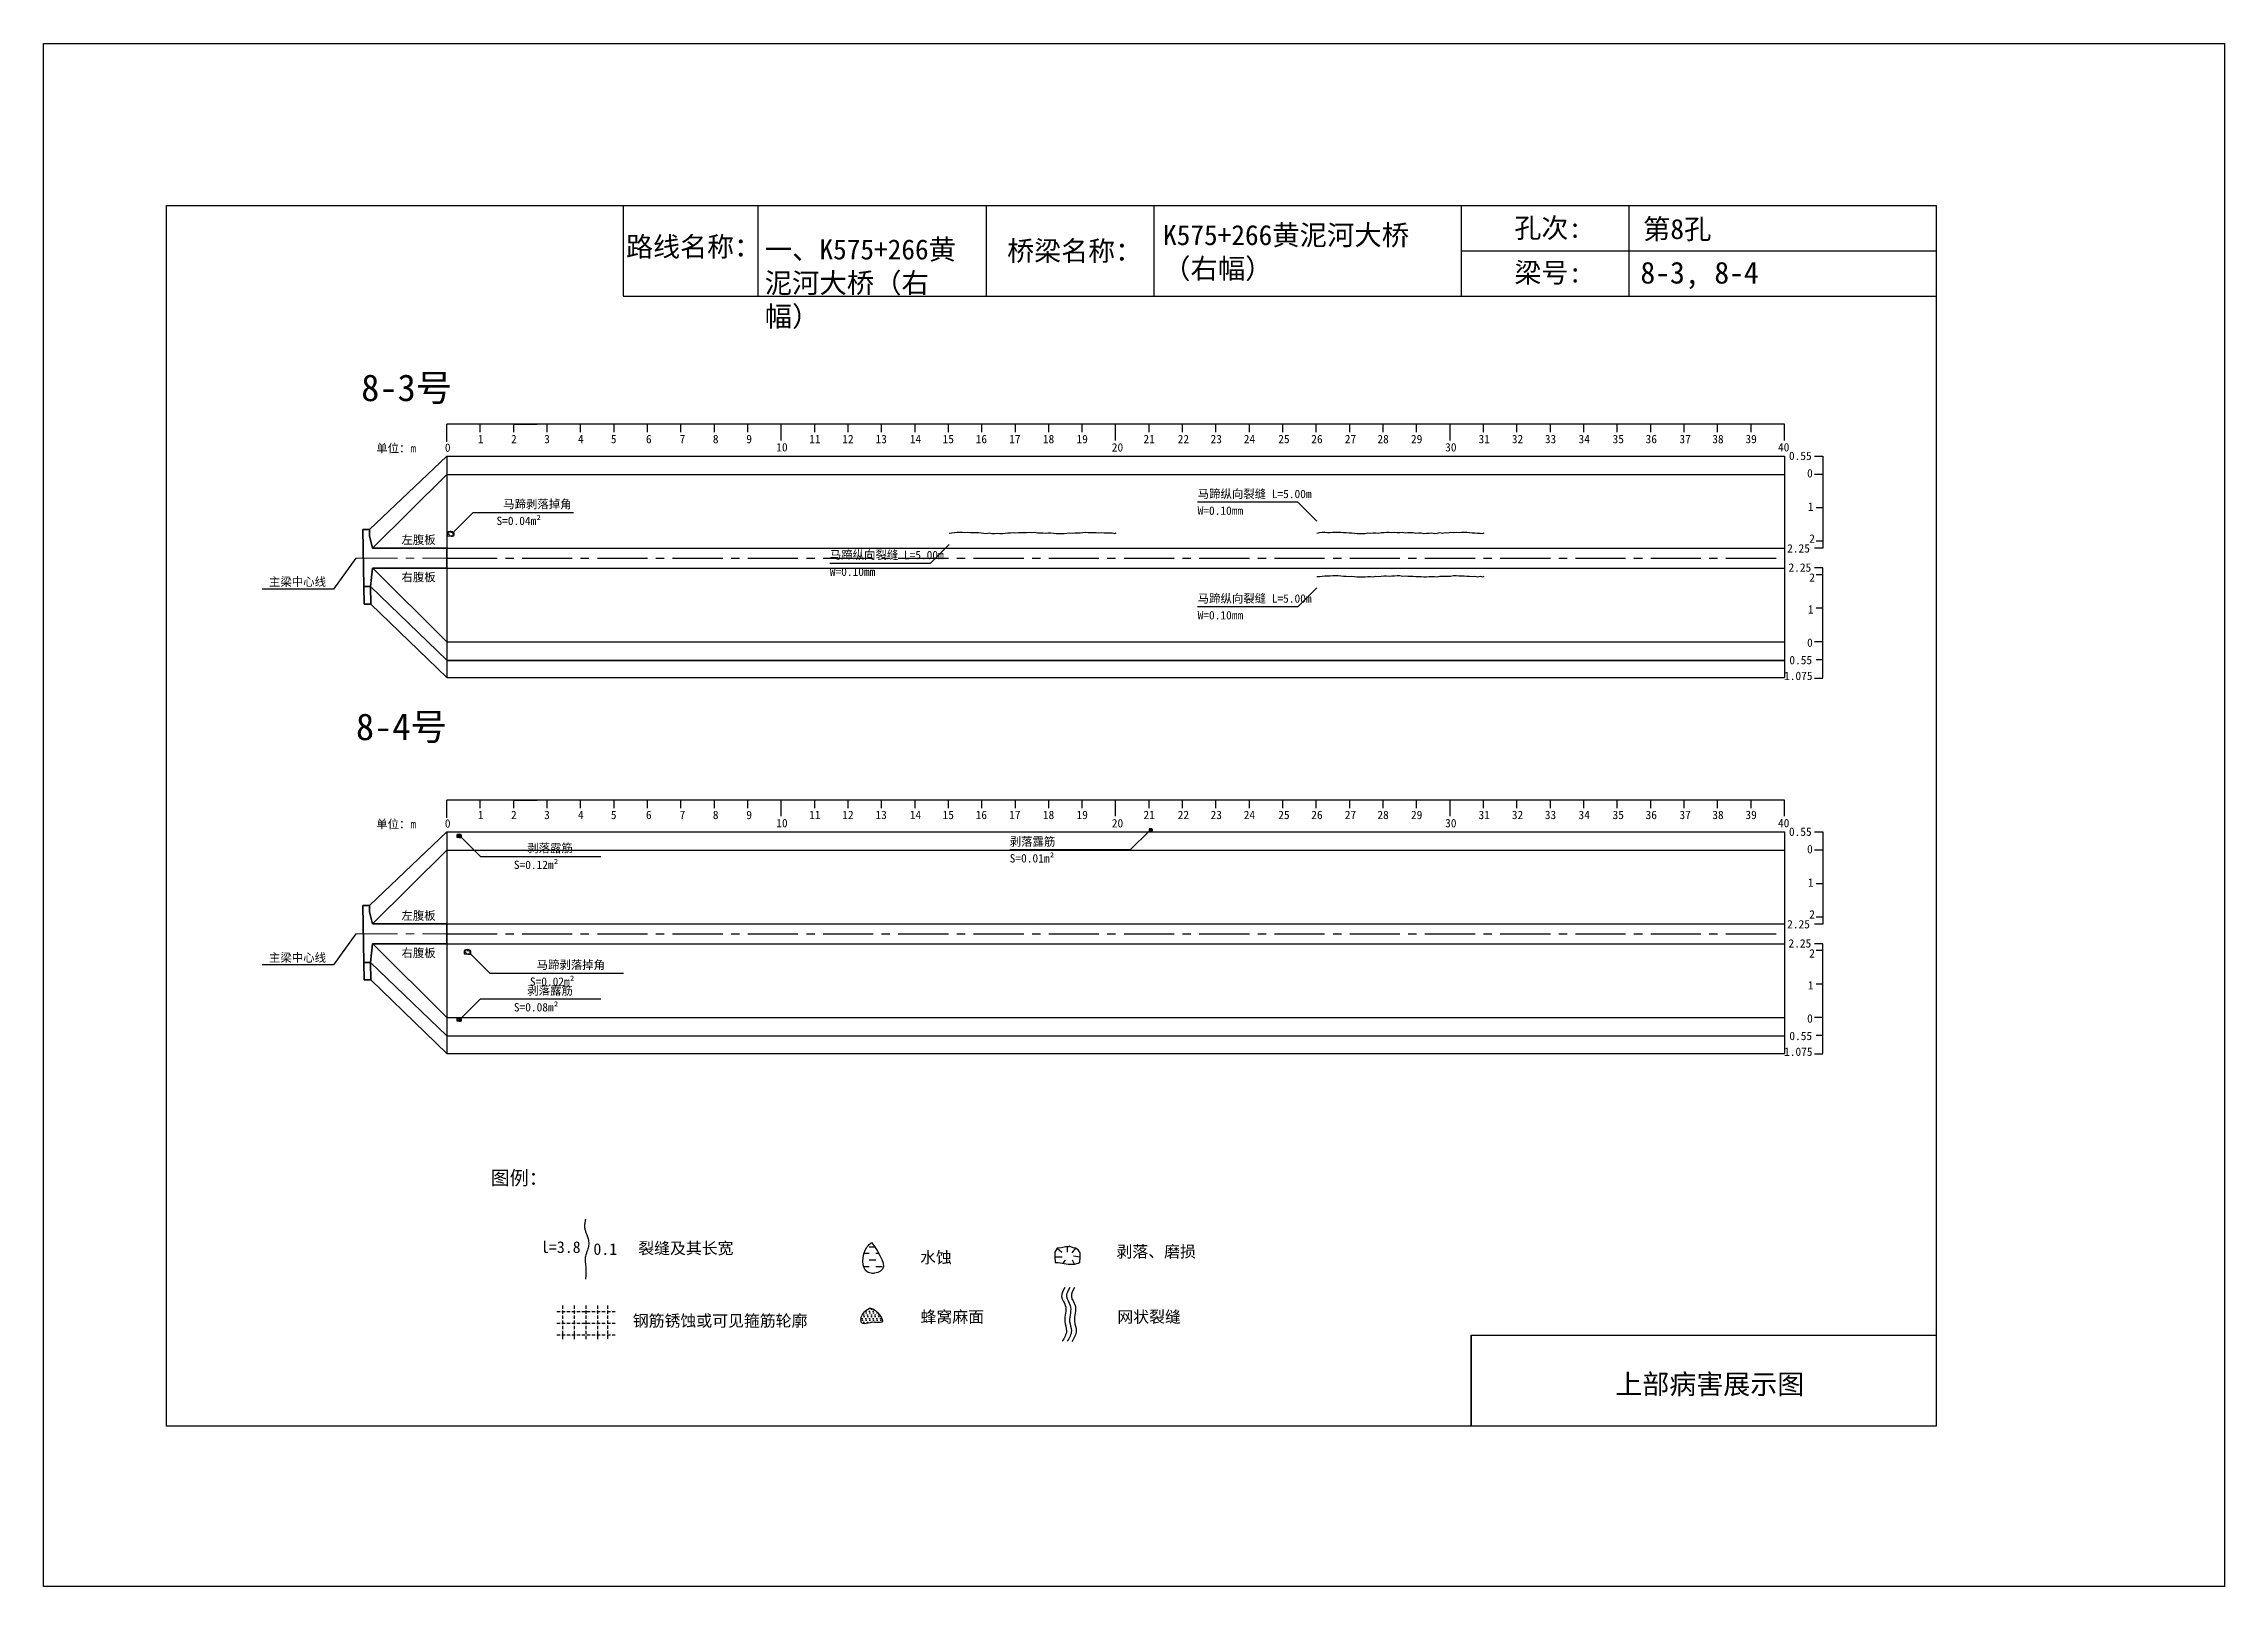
# Model space of a CAD drawing. Header units: millimetres. Extents: x -37 to 615, y -48 to 413.
import ezdxf

# ---------------------------------------------------------------- set-up
doc = ezdxf.new("R2010")
doc.units = ezdxf.units.MM
for name, pattern in [('CENTER', [2, 1.25, -0.25, 0.25, -0.25]), ('CENTER2', [1.125, 0.75, -0.125, 0.125, -0.125]), ('DASHED', [0.75, 0.5, -0.25])]:
    doc.linetypes.add(name, pattern=pattern)
for name, color, linetype in [('加固措施', 7, 'Continuous'), ('图层1', 7, 'Continuous'), ('病害', 5, 'Continuous'), ('轮廓', 3, 'Continuous')]:
    doc.layers.add(name, color=color, linetype=linetype)
doc.layers.add('虚线', color=7, linetype='Continuous', lineweight=30)
doc.styles.get("Standard").update_dxf_attribs({"font": ''})
doc.styles.add('汉字', font='')
doc.styles.get('Standard').set_extended_font_data('SimSun')
doc.styles.get('汉字').set_extended_font_data('SimSun')
pattern_1 = [(0, (-3997.7199, -288.9294), (0.55266586, 1.10533173), [0, -1.10533173])]
pattern_2 = [(0, (-6886.571, -700.7115), (0.55266586, 1.10533173), [0, -1.10533173])]
pattern_3 = [(0, (-3576.1421, -199.0757), (1.9895971, 1.9895971), [1.9895971, -1.9895971])]

# ---------------------------------------------------------------- blocks, each defined once
blk = doc.blocks.new('adfsd')
at = {"lineweight": -2, "ltscale": 0.5}
for p, q in [((1140.897, -3083.694), (1140.936, -3083.729)), ((1140.983, -3083.682), (1140.981, -3083.729)), ((1141.053, -3083.694), (1141.022, -3083.735)), ((1140.876, -3083.768), (1140.94, -3083.769)), ((1140.948, -3083.824), (1140.969, -3083.796)), ((1141.045, -3083.83), (1141.028, -3083.796)), ((1141.094, -3083.772), (1141.036, -3083.763))]:
    blk.add_line(p, q, dxfattribs=at)
blk.add_lwpolyline([(1141, -3083.682), (1140.967, -3083.682), (1140.934, -3083.69), (1140.897, -3083.694), (1140.876, -3083.727), (1140.876, -3083.768), (1140.88, -3083.818), (1140.905, -3083.818), (1140.991, -3083.83), (1141.045, -3083.83), (1141.078, -3083.822), (1141.09, -3083.814), (1141.094, -3083.772), (1141.094, -3083.735), (1141.078, -3083.707), (1141.053, -3083.694), (1141.033, -3083.69), (1141, -3083.678)], dxfattribs=at)
blk = doc.blocks.new('chi')
at = {"color": 0}
for p, q in [((1147.409, -3079.329), (1147.409, -3078.8)), ((1187.409, -3078.8), (1147.409, -3078.8)), ((1148.409, -3079.041), (1148.409, -3078.8)), ((1149.409, -3079.041), (1149.409, -3078.8)), ((1149.409, -3078.8), (1150.109, -3078.8)), ((1150.409, -3079.041), (1150.409, -3078.8)), ((1151.409, -3079.041), (1151.409, -3078.8)), ((1152.409, -3079.041), (1152.409, -3078.8)), ((1153.409, -3079.041), (1153.409, -3078.8)), ((1154.409, -3079.041), (1154.409, -3078.8)), ((1155.409, -3079.041), (1155.409, -3078.8)), ((1156.409, -3079.041), (1156.409, -3078.8)), ((1157.409, -3079.283), (1157.409, -3078.8)), ((1158.409, -3079.041), (1158.409, -3078.8)), ((1159.409, -3079.041), (1159.409, -3078.8)), ((1160.409, -3079.041), (1160.409, -3078.8)), ((1161.409, -3079.041), (1161.409, -3078.8)), ((1162.409, -3079.041), (1162.409, -3078.8)), ((1163.409, -3079.041), (1163.409, -3078.8)), ((1164.409, -3079.041), (1164.409, -3078.8)), ((1165.409, -3079.041), (1165.409, -3078.8)), ((1166.409, -3079.041), (1166.409, -3078.8)), ((1167.409, -3079.283), (1167.409, -3078.8)), ((1168.409, -3079.041), (1168.409, -3078.8)), ((1169.409, -3079.041), (1169.409, -3078.8)), ((1170.409, -3079.041), (1170.409, -3078.8)), ((1171.409, -3079.041), (1171.409, -3078.8)), ((1172.409, -3079.041), (1172.409, -3078.8)), ((1173.409, -3079.041), (1173.409, -3078.8)), ((1174.409, -3079.041), (1174.409, -3078.8)), ((1175.409, -3079.041), (1175.409, -3078.8)), ((1176.409, -3079.041), (1176.409, -3078.8)), ((1177.409, -3079.283), (1177.409, -3078.8)), ((1178.409, -3079.041), (1178.409, -3078.8)), ((1179.409, -3079.041), (1179.409, -3078.8)), ((1180.409, -3079.041), (1180.409, -3078.8)), ((1181.409, -3079.041), (1181.409, -3078.8)), ((1182.409, -3079.041), (1182.409, -3078.8)), ((1183.409, -3079.041), (1183.409, -3078.8)), ((1184.409, -3079.041), (1184.409, -3078.8)), ((1185.409, -3079.041), (1185.409, -3078.8)), ((1186.409, -3079.041), (1186.409, -3078.8)), ((1187.409, -3079.283), (1187.409, -3078.8))]:
    blk.add_line(p, q, dxfattribs=at)
for s, p in [('0', (1147.349, -3079.623)), ('1', (1148.339, -3079.368)), ('2', (1149.328, -3079.368)), ('3', (1150.319, -3079.368)), ('4', (1151.329, -3079.368)), ('5', (1152.313, -3079.368)), ('6', (1153.363, -3079.368)), ('7', (1154.37, -3079.368)), ('8', (1155.363, -3079.368)), ('9', (1156.363, -3079.368)), ('10', (1157.259, -3079.613)), ('11', (1158.242, -3079.368)), ('12', (1159.233, -3079.368)), ('13', (1160.227, -3079.368)), ('14', (1161.252, -3079.368)), ('15', (1162.233, -3079.368)), ('16', (1163.223, -3079.368)), ('17', (1164.224, -3079.368)), ('18', (1165.232, -3079.368)), ('19', (1166.238, -3079.368)), ('20', (1167.294, -3079.617)), ('21', (1168.24, -3079.368)), ('22', (1169.264, -3079.368)), ('23', (1170.247, -3079.368)), ('24', (1171.24, -3079.368)), ('25', (1172.271, -3079.368)), ('26', (1173.258, -3079.368)), ('27', (1174.261, -3079.368)), ('28', (1175.236, -3079.368)), ('29', (1176.24, -3079.368)), ('30', (1177.262, -3079.613)), ('31', (1178.261, -3079.368)), ('32', (1179.256, -3079.368)), ('33', (1180.243, -3079.368)), ('34', (1181.251, -3079.368)), ('35', (1182.269, -3079.368)), ('36', (1183.256, -3079.368)), ('37', (1184.269, -3079.368)), ('38', (1185.251, -3079.368)), ('39', (1186.242, -3079.368)), ('40', (1187.216, -3079.613))]:
    blk.add_text(s, height=0.25).set_placement(p)
blk = doc.blocks.new('kopp')
at = {"color": 0}
for p, q in [((1188.308, -3078.25), (1188.558, -3078.25)), ((1188.558, -3078.25), (1188.558, -3078.8)), ((1188.558, -3078.8), (1188.308, -3078.8)), ((1188.558, -3078.8), (1188.558, -3079.8)), ((1188.558, -3079.8), (1188.358, -3079.8)), ((1188.558, -3079.8), (1188.558, -3079.8)), ((1188.558, -3079.8), (1188.558, -3080.8)), ((1188.558, -3081.009), (1188.308, -3081.009)), ((1188.558, -3080.8), (1188.358, -3080.8)), ((1188.558, -3080.8), (1188.558, -3081.009)), ((1188.558, -3081.592), (1188.308, -3081.592)), ((1188.558, -3081.8), (1188.358, -3081.8)), ((1188.558, -3081.8), (1188.558, -3081.592)), ((1188.558, -3082.8), (1188.558, -3081.8)), ((1188.558, -3082.8), (1188.358, -3082.8)), ((1188.558, -3083.8), (1188.558, -3082.8)), ((1188.558, -3082.8), (1188.558, -3082.8)), ((1188.558, -3083.8), (1188.308, -3083.8)), ((1188.558, -3084.875), (1188.558, -3083.8)), ((1188.558, -3084.338), (1188.358, -3084.338)), ((1188.308, -3084.888), (1188.558, -3084.888))]:
    blk.add_line(p, q, dxfattribs=at)
for s, p in [('0.55', (1187.543, -3078.37)), ('0', (1188.086, -3078.891)), ('1', (1188.109, -3079.89)), ('2', (1188.15, -3080.842)), ('2.25', (1187.49, -3081.135)), ('2.25', (1187.53, -3081.708)), ('2', (1188.15, -3082.006)), ('1', (1188.109, -3082.959)), ('0', (1188.086, -3083.954)), ('0.55', (1187.556, -3084.474)), ('1.075', (1187.398, -3084.946))]:
    blk.add_text(s, height=0.25).set_placement(p)

msp = doc.modelspace()

# ---------------------------------------------------------------- hatches: boundary and pattern name
at = {"layer": '加固措施', "lineweight": -2}
h = msp.add_hatch(dxfattribs=at)
h.set_pattern_fill('DASH', color=256, scale=0.626645)
h.set_pattern_definition(pattern_3)
edge = h.paths.add_edge_path()
edge.add_spline(control_points=[(210.85, 54.88), (210.36, 54.45), (208.03, 52.39), (207.41, 44.9), (216.74, 46.23), (213.29, 51.3), (210.85, 54.88)], knot_values=[0, 0, 0, 0, 3.237042, 15.187225, 21.182779, 35.601669, 35.601669, 35.601669, 35.601669], degree=3, periodic=0)
h = msp.add_hatch(dxfattribs=at)
h.set_pattern_fill('DASH', color=256, scale=0.626645)
h.set_pattern_definition(pattern_3)
edge = h.paths.add_edge_path()
edge.add_spline(control_points=[(210.85, 54.88), (210.36, 54.45), (208.03, 52.39), (207.41, 44.9), (216.74, 46.23), (213.29, 51.3), (210.85, 54.88)], knot_values=[0, 0, 0, 0, 3.237042, 15.187225, 21.182779, 35.601669, 35.601669, 35.601669, 35.601669], degree=3, periodic=0)
h = msp.add_hatch(dxfattribs=at)
h.set_pattern_fill('DOTS', scale=0.696272)
h.set_pattern_definition(pattern_1)
edge = h.paths.add_edge_path()
edge.add_spline(control_points=[(210.19, 35.22), (209.15, 34.51), (207.68, 33.49), (207.52, 29.75), (211, 31.47), (215.72, 30.12), (212.21, 35.3), (210.31, 35.22), (210.19, 35.22)], knot_values=[0, 0, 0, 0, 5.205471, 7.397577, 12.944796, 16.169923, 23.88441, 24.400432, 24.400432, 24.400432, 24.400432], degree=3, periodic=0)
h = msp.add_hatch(dxfattribs=at)
h.set_pattern_fill('DOTS', scale=0.696272)
h.set_pattern_definition(pattern_1)
edge = h.paths.add_edge_path()
edge.add_spline(control_points=[(210.19, 35.22), (209.15, 34.51), (207.68, 33.49), (207.52, 29.75), (211, 31.47), (215.72, 30.12), (212.21, 35.3), (210.31, 35.22), (210.19, 35.22)], knot_values=[0, 0, 0, 0, 5.205471, 7.397577, 12.944796, 16.169923, 23.88441, 24.400432, 24.400432, 24.400432, 24.400432], degree=3, periodic=0)
at = {"layer": '病害', "lineweight": -2}
h = msp.add_hatch(dxfattribs=at)
h.set_pattern_fill('DOTS', color=4, scale=0.696272, style=0)
h.set_pattern_definition(pattern_2)
edge = h.paths.add_edge_path()
edge.add_spline(control_points=[(210.19, 35.22), (209.15, 34.51), (207.68, 33.49), (207.52, 29.75), (211, 31.47), (215.72, 30.12), (212.21, 35.3), (210.31, 35.22), (210.19, 35.22)], knot_values=[0, 0, 0, 0, 1.041094, 1.479515, 2.588959, 3.233985, 4.776882, 4.880086, 4.880086, 4.880086, 4.880086], degree=3, periodic=0)
h = msp.add_hatch(dxfattribs=at)
h.set_pattern_fill('DOTS', color=4, scale=0.696272, style=0)
h.set_pattern_definition(pattern_2)
edge = h.paths.add_edge_path()
edge.add_spline(control_points=[(210.19, 35.22), (209.15, 34.51), (207.68, 33.49), (207.52, 29.75), (211, 31.47), (215.72, 30.12), (212.21, 35.3), (210.31, 35.22), (210.19, 35.22)], knot_values=[0, 0, 0, 0, 1.041094, 1.479515, 2.588959, 3.233985, 4.776882, 4.880086, 4.880086, 4.880086, 4.880086], degree=3, periodic=0)

# ---------------------------------------------------------------- linework, layer by layer
at = {"color": 0, "linetype": 'ByBlock'}
for p, q in [((0, 364.85), (529.17, 364.85)), ((0, 0), (0, 364.85)), ((136.5, 364.85), (136.5, 337.72)), ((245.1, 364.85), (245.1, 337.72)), ((387.13, 364.85), (387.13, 337.72)), ((437.29, 364.79), (437.29, 337.66)), ((529.17, 364.85), (529.17, 0)), ((136.5, 337.72), (529.17, 337.72)), ((390.12, 0), (390.12, 27.12)), ((390.12, 27.12), (529.17, 27.12)), ((529.17, 0), (0, 0))]:
    msp.add_line(p, q, dxfattribs=at)
at = {"color": 0}
for p, q in [((60.65, 267.93), (83.82, 289.93)), ((83.82, 289.93), (83.82, 223.68)), ((83.82, 289.93), (483.82, 289.93)), ((483.82, 289.93), (483.82, 223.68)), ((61.57, 262.43), (83.82, 284.43)), ((83.82, 262.43), (483.82, 262.43)), ((483.82, 262.43), (483.82, 259.43)), ((56.57, 259.43), (49.96, 250.17)), ((61.64, 256.43), (83.82, 234.43)), ((83.82, 256.43), (483.82, 256.43)), ((49.96, 250.17), (28.63, 250.17)), ((60.99, 250.93), (83.82, 228.93)), ((61.09, 245.68), (83.82, 223.68)), ((83.82, 234.43), (483.82, 234.43)), ((83.82, 228.93), (483.82, 228.93)), ((83.82, 228.81), (483.82, 228.81)), ((83.82, 223.68), (483.82, 223.68)), ((60.65, 155.59), (83.82, 177.59)), ((83.82, 177.59), (83.82, 111.34)), ((83.82, 177.59), (483.82, 177.59)), ((483.82, 177.59), (483.82, 111.34)), ((61.57, 150.08), (83.82, 172.09)), ((83.82, 172.09), (483.82, 172.09)), ((83.82, 150.09), (483.82, 150.09)), ((483.82, 150.09), (483.82, 147.09)), ((56.57, 147.09), (49.96, 137.83)), ((61.64, 144.09), (83.82, 122.09)), ((83.82, 144.09), (483.82, 144.09)), ((49.96, 137.83), (28.63, 137.83)), ((60.99, 138.59), (83.82, 116.59)), ((61.09, 133.34), (83.82, 111.34)), ((83.82, 122.09), (483.82, 122.09)), ((83.82, 116.59), (483.82, 116.59)), ((83.82, 111.34), (483.82, 111.34))]:
    msp.add_line(p, q, dxfattribs=at)
msp.add_line((83.82, 284.43), (483.82, 284.43))
at = {"color": 7}
for p, q in [((84, 266.57), (84.59, 266.56)), ((84.19, 267.24), (84.55, 266.93)), ((84.66, 266.06), (84.85, 266.31)), ((84.98, 267.36), (84.96, 266.93)), ((85.62, 267.24), (85.34, 266.87)), ((85.55, 266), (85.39, 266.31)), ((86, 266.53), (85.47, 266.61)), ((86.8, 176.29), (87.21, 176.28)), ((86.93, 176.76), (87.18, 176.54)), ((87.26, 175.93), (87.39, 176.11)), ((87.48, 176.84), (87.47, 176.54)), ((87.93, 176.76), (87.73, 176.5)), ((87.88, 175.89), (87.77, 176.11)), ((88.19, 176.26), (87.82, 176.32)), ((293.8, 178.12), (294.09, 178.12)), ((293.89, 178.46), (294.08, 178.3)), ((294.13, 177.87), (294.23, 177.99)), ((294.29, 178.52), (294.28, 178.3)), ((294.61, 178.46), (294.47, 178.27)), ((294.57, 177.84), (294.5, 177.99)), ((294.8, 178.1), (294.53, 178.14)), ((89, 141.57), (89.59, 141.56)), ((89.19, 142.24), (89.55, 141.93)), ((89.66, 141.06), (89.85, 141.31)), ((89.98, 142.36), (89.96, 141.93)), ((90.62, 142.24), (90.34, 141.87)), ((90.55, 141), (90.39, 141.31)), ((91, 141.53), (90.47, 141.61)), ((86.8, 121.42), (87.21, 121.41)), ((86.93, 121.89), (87.18, 121.67)), ((87.26, 121.07), (87.39, 121.25)), ((87.48, 121.97), (87.47, 121.67)), ((87.93, 121.89), (87.73, 121.64)), ((87.88, 121.03), (87.77, 121.25)), ((88.19, 121.4), (87.82, 121.45))]:
    msp.add_line(p, q, dxfattribs=at)
at = {"color": 1, "linetype": 'CENTER2', "ltscale": 20}
for p, q in [((83.82, 259.43), (483.82, 259.43)), ((83.82, 147.09), (483.82, 147.09))]:
    msp.add_line(p, q, dxfattribs=at)
at = {"color": 1, "linetype": 'DASHED'}
for p, q in [((86.8, 176.62), (88.19, 176.62)), ((86.8, 176.38), (88.19, 176.38)), ((86.8, 176.14), (88.19, 176.14)), ((87.15, 175.89), (87.15, 176.87)), ((87.5, 175.89), (87.5, 176.87)), ((87.85, 175.89), (87.85, 176.87)), ((293.8, 178.36), (294.8, 178.36)), ((293.8, 178.19), (294.8, 178.19)), ((293.8, 178.01), (294.8, 178.01)), ((294.05, 177.84), (294.05, 178.54)), ((294.3, 177.84), (294.3, 178.54)), ((294.55, 177.84), (294.55, 178.54)), ((86.8, 121.76), (88.19, 121.76)), ((86.8, 121.51), (88.19, 121.51)), ((86.8, 121.27), (88.19, 121.27)), ((87.15, 121.03), (87.15, 122)), ((87.5, 121.03), (87.5, 122)), ((87.85, 121.03), (87.85, 122))]:
    msp.add_line(p, q, dxfattribs=at)
at = {"color": 1, "linetype": 'DASHED', "ltscale": 2}
for p, q in [((116.71, 34.25), (134.11, 34.25)), ((116.71, 34.25), (134.11, 34.25)), ((118.45, 35.99), (118.45, 25.55)), ((118.45, 35.99), (118.45, 25.55)), ((121.93, 35.99), (121.93, 25.55)), ((121.93, 35.99), (121.93, 25.55)), ((125.41, 35.99), (125.41, 25.55)), ((125.41, 35.99), (125.41, 25.55)), ((128.89, 35.99), (128.89, 25.55)), ((128.89, 35.99), (128.89, 25.55)), ((131.87, 36.02), (131.87, 25.57)), ((131.87, 36.02), (131.87, 25.57)), ((116.71, 30.77), (134.11, 30.77)), ((116.71, 30.77), (134.11, 30.77)), ((116.71, 27.29), (134.11, 27.29)), ((116.71, 27.29), (134.11, 27.29))]:
    msp.add_line(p, q, dxfattribs=at)
at = {"color": 3, "linetype": 'ByBlock'}
msp.add_lwpolyline([(-36.77, 413.19), (615.38, 413.19), (615.38, -47.93), (-36.77, -47.93)], close=True, dxfattribs=at)
at = {"color": 7}
for points in [[(344, 270.45), (338.34, 276.1), (308.34, 276.1)], [(85.13, 267.36), (84.83, 267.36), (84.53, 267.28), (84.19, 267.24), (84, 266.94), (84, 266.57), (84.04, 266.11), (84.26, 266.11), (85.06, 266), (85.55, 266), (85.85, 266.08), (85.96, 266.15), (86, 266.53), (86, 266.87), (85.85, 267.13), (85.62, 267.24), (85.43, 267.28), (85.13, 267.4)], [(86, 267.4), (91.66, 273.05), (121.66, 273.05)], [(234, 263.5), (228.34, 257.84), (198.34, 257.84)], [(234, 266.87), (234.8, 266.99), (235.6, 267.1), (236.4, 267.17), (237.2, 267.18), (238, 267.12), (238.8, 267.1), (239.6, 267.13), (240.4, 267.02), (241.2, 267.07), (242, 267.11), (242.8, 267.03), (243.6, 267), (244.4, 266.86), (245.2, 266.8), (246, 266.93), (246.8, 266.8), (247.6, 266.79), (248.4, 266.91), (249.2, 266.75), (250, 266.79), (250.8, 266.85), (251.6, 266.96), (252.4, 266.96), (253.2, 267.07), (254, 266.95), (254.8, 267.08), (255.6, 267.11), (256.4, 267.11), (257.2, 267.03), (258, 267.21), (258.8, 267.04), (259.6, 267.17), (260.4, 266.99), (261.2, 266.95), (262, 266.93), (262.8, 266.88), (263.6, 266.95), (264.4, 266.92), (265.2, 266.89), (266, 266.78), (266.8, 266.78), (267.6, 266.77), (268.4, 266.75), (269.2, 266.88), (270, 266.96), (270.8, 266.86), (271.6, 266.94), (272.4, 266.99), (273.2, 267), (274, 267.11), (274.8, 267.12), (275.6, 267.06), (276.4, 267.03), (277.2, 267.05), (278, 267.06), (278.8, 266.99), (279.6, 267.11), (280.4, 266.97), (281.2, 266.95), (282, 266.93), (282.8, 266.93), (283.6, 266.78), (284, 266.97)], [(344, 266.9), (344.8, 267.06), (345.6, 267.13), (346.4, 267.15), (347.2, 267.07), (348, 267.02), (348.8, 267.14), (349.6, 267.2), (350.4, 267.15), (351.2, 267.14), (352, 267.11), (352.8, 267.1), (353.6, 266.94), (354.4, 267.01), (355.2, 266.87), (356, 266.78), (356.8, 266.8), (357.6, 266.75), (358.4, 266.76), (359.2, 266.92), (360, 266.91), (360.8, 266.97), (361.6, 266.94), (362.4, 266.89), (363.2, 267.08), (364, 267.07), (364.8, 267.15), (365.6, 267.15), (366.4, 267.06), (367.2, 267.14), (368, 267.06), (368.8, 267.07), (369.6, 267.13), (370.4, 266.99), (371.2, 267.07), (372, 267.08), (372.8, 267.04), (373.6, 266.89), (374.4, 266.97), (375.2, 266.94), (376, 266.74), (376.8, 266.84), (377.6, 266.91), (378.4, 266.93), (379.2, 266.81), (380, 266.91), (380.8, 267.02), (381.6, 266.9), (382.4, 267.06), (383.2, 266.99), (384, 267.17), (384.8, 267.04), (385.6, 267.19), (386.4, 267.04), (387.2, 267.16), (388, 267.13), (388.8, 267.16), (389.6, 267.04), (390.4, 266.96), (391.2, 266.92), (392, 266.84), (392.8, 266.84), (393.6, 266.78), (394, 266.97)], [(344, 250.5), (338.34, 244.84), (308.34, 244.84)], [(344, 253.93), (344.8, 253.94), (345.6, 253.99), (346.4, 254.16), (347.2, 254.11), (348, 254.14), (348.8, 254.18), (349.6, 254.18), (350.4, 254.2), (351.2, 254.13), (352, 254.01), (352.8, 254.01), (353.6, 253.96), (354.4, 254.01), (355.2, 253.89), (356, 253.84), (356.8, 253.77), (357.6, 253.79), (358.4, 253.77), (359.2, 253.91), (360, 253.91), (360.8, 253.79), (361.6, 254.01), (362.4, 253.96), (363.2, 254.04), (364, 254.13), (364.8, 254.16), (365.6, 254.01), (366.4, 254.14), (367.2, 254.08), (368, 254.18), (368.8, 254.19), (369.6, 254), (370.4, 254.16), (371.2, 253.97), (372, 254.06), (372.8, 254.01), (373.6, 253.88), (374.4, 253.94), (375.2, 253.92), (376, 253.77), (376.8, 253.84), (377.6, 253.89), (378.4, 253.88), (379.2, 253.94), (380, 253.8), (380.8, 253.97), (381.6, 254.06), (382.4, 254.02), (383.2, 254.06), (384, 254.01), (384.8, 254.2), (385.6, 254.19), (386.4, 254.12), (387.2, 254.08), (388, 254.1), (388.8, 254), (389.6, 253.99), (390.4, 253.95), (391.2, 253.97), (392, 253.83), (392.8, 253.98), (393.6, 253.8), (394, 253.97)], [(87.59, 176.84), (87.38, 176.84), (87.17, 176.79), (86.93, 176.76), (86.8, 176.55), (86.8, 176.29), (86.83, 175.97), (86.98, 175.97), (87.54, 175.89), (87.88, 175.89), (88.09, 175.94), (88.17, 176), (88.19, 176.26), (88.19, 176.5), (88.09, 176.68), (87.93, 176.76), (87.8, 176.79), (87.59, 176.87)], [(293.8, 177.84), (288.14, 172.18), (252.14, 172.18)], [(294.37, 178.52), (294.22, 178.52), (294.06, 178.48), (293.89, 178.46), (293.8, 178.31), (293.8, 178.12), (293.82, 177.89), (293.93, 177.89), (294.33, 177.84), (294.57, 177.84), (294.72, 177.88), (294.78, 177.91), (294.8, 178.1), (294.8, 178.27), (294.72, 178.4), (294.61, 178.46), (294.52, 178.48), (294.37, 178.54)], [(88.19, 175.89), (93.85, 170.24), (129.85, 170.24)], [(90.13, 142.36), (89.83, 142.36), (89.53, 142.28), (89.19, 142.24), (89, 141.94), (89, 141.57), (89.04, 141.11), (89.26, 141.11), (90.06, 141), (90.55, 141), (90.85, 141.08), (90.96, 141.15), (91, 141.53), (91, 141.87), (90.85, 142.13), (90.62, 142.24), (90.43, 142.28), (90.13, 142.4)], [(91, 141), (96.66, 135.34), (136.66, 135.34)], [(88.19, 122), (93.85, 127.66), (129.85, 127.66)], [(87.59, 121.97), (87.38, 121.97), (87.17, 121.92), (86.93, 121.89), (86.8, 121.68), (86.8, 121.42), (86.83, 121.11), (86.98, 121.11), (87.54, 121.03), (87.88, 121.03), (88.09, 121.08), (88.17, 121.13), (88.19, 121.4), (88.19, 121.63), (88.09, 121.82), (87.93, 121.89), (87.8, 121.92), (87.59, 122)]]:
    msp.add_lwpolyline(points, dxfattribs=at)
for points in [[(268.59, 41.36), (268.08, 40.47), (267.03, 38.67), (269.71, 35.55), (267.97, 31.9), (269.63, 28.26), (268.46, 26.35), (267.82, 25.31)], [(268.59, 41.36), (268.08, 40.47), (267.03, 38.67), (269.71, 35.55), (267.97, 31.9), (269.63, 28.26), (268.46, 26.35), (267.82, 25.31)], [(270.07, 41.36), (269.55, 40.47), (268.51, 38.67), (271.18, 35.55), (269.44, 31.9), (271.1, 28.26), (269.94, 26.35), (269.3, 25.31)], [(270.07, 41.36), (269.55, 40.47), (268.51, 38.67), (271.18, 35.55), (269.44, 31.9), (271.1, 28.26), (269.94, 26.35), (269.3, 25.31)], [(271.52, 41.36), (271, 40.47), (269.96, 38.67), (272.63, 35.55), (270.89, 31.9), (272.55, 28.26), (271.39, 26.35), (270.75, 25.31)], [(271.52, 41.36), (271, 40.47), (269.96, 38.67), (272.63, 35.55), (270.89, 31.9), (272.55, 28.26), (271.39, 26.35), (270.75, 25.31)]]:
    msp.add_open_spline(points, degree=3, knots=[0, 0, 0, 0, 2.808133, 5.677796, 10.461234, 13.324406, 16.732801, 16.732801, 16.732801, 16.732801])
at = {"lineweight": -2}
msp.add_open_spline([(210.19, 35.22), (209.15, 34.51), (207.68, 33.49), (207.52, 29.75), (211, 31.47), (215.72, 30.12), (212.21, 35.3), (210.31, 35.22), (210.19, 35.22)], degree=3, knots=[0, 0, 0, 0, 3.624423, 5.150725, 9.013098, 11.258664, 16.630045, 16.989336, 16.989336, 16.989336, 16.989336], dxfattribs=at)
msp.add_open_spline([(210.19, 35.22), (209.15, 34.51), (207.68, 33.49), (207.52, 29.75), (211, 31.47), (215.72, 30.12), (212.21, 35.3), (210.31, 35.22), (210.19, 35.22)], degree=3, knots=[0, 0, 0, 0, 3.624423, 5.150725, 9.013098, 11.258664, 16.630045, 16.989336, 16.989336, 16.989336, 16.989336], dxfattribs=at)
at = {"layer": '加固措施', "lineweight": -2}
msp.add_open_spline([(210.85, 54.88), (210.36, 54.45), (208.03, 52.39), (207.41, 44.9), (216.74, 46.23), (213.29, 51.3), (210.85, 54.88)], degree=3, knots=[0, 0, 0, 0, 2.028466, 9.51698, 13.274057, 22.309569, 22.309569, 22.309569, 22.309569], dxfattribs=at)
msp.add_open_spline([(210.85, 54.88), (210.36, 54.45), (208.03, 52.39), (207.41, 44.9), (216.74, 46.23), (213.29, 51.3), (210.85, 54.88)], degree=3, knots=[0, 0, 0, 0, 2.028466, 9.51698, 13.274057, 22.309569, 22.309569, 22.309569, 22.309569], dxfattribs=at)
at = {"layer": '图层1', "lineweight": -2}
msp.add_open_spline([(125.25, 61.82), (125.22, 61.61), (125.18, 61.39), (125.07, 60.75), (125.02, 60.35), (124.99, 59.78), (125, 59.6), (125.02, 59.31), (125.03, 59.21), (125.06, 59), (125.09, 58.89), (125.19, 58.51), (125.29, 58.21), (125.54, 57.57), (125.69, 57.22), (125.96, 56.46), (126.09, 56.04), (126.21, 55.34), (126.24, 55.06), (126.25, 54.51), (126.23, 54.25), (126.16, 53.74), (126.11, 53.5), (126, 53.03), (125.93, 52.81), (125.76, 52.25), (125.64, 51.93), (125.45, 51.33), (125.36, 51.04), (125.27, 50.66), (125.24, 50.54), (125.21, 50.32), (125.2, 50.23), (125.18, 50.03), (125.17, 49.92), (125.17, 49.54), (125.18, 49.25), (125.23, 48.62), (125.27, 48.29), (125.33, 47.7), (125.35, 47.46), (125.38, 47), (125.39, 46.78), (125.4, 46.36), (125.4, 46.16), (125.39, 45.54), (125.37, 45.14), (125.32, 44.45), (125.3, 44.15), (125.27, 43.85)], degree=3, knots=[0, 0, 0, 0, 0.93103, 0.93103, 2.904338, 2.904338, 3.933552, 3.933552, 4.598026, 4.598026, 5.2625, 5.2625, 6.799065, 6.799065, 8.335629, 8.335629, 9.872194, 9.872194, 10.744529, 10.744529, 11.616864, 11.616864, 12.4892, 12.4892, 13.361535, 13.361535, 14.755665, 14.755665, 16.149795, 16.149795, 16.835641, 16.835641, 17.410365, 17.410365, 17.98509, 17.98509, 19.45733, 19.45733, 20.929571, 20.929571, 21.910052, 21.910052, 22.722819, 22.722819, 23.535585, 23.535585, 25.161117, 25.161117, 26.428502, 26.428502, 26.428502, 26.428502], dxfattribs=at)
msp.add_open_spline([(125.25, 61.82), (125.22, 61.61), (125.18, 61.39), (125.07, 60.75), (125.02, 60.35), (124.99, 59.78), (125, 59.6), (125.02, 59.31), (125.03, 59.21), (125.06, 59), (125.09, 58.89), (125.19, 58.51), (125.29, 58.21), (125.54, 57.57), (125.69, 57.22), (125.96, 56.46), (126.09, 56.04), (126.21, 55.34), (126.24, 55.06), (126.25, 54.51), (126.23, 54.25), (126.16, 53.74), (126.11, 53.5), (126, 53.03), (125.93, 52.81), (125.76, 52.25), (125.64, 51.93), (125.45, 51.33), (125.36, 51.04), (125.27, 50.66), (125.24, 50.54), (125.21, 50.32), (125.2, 50.23), (125.18, 50.03), (125.17, 49.92), (125.17, 49.54), (125.18, 49.25), (125.23, 48.62), (125.27, 48.29), (125.33, 47.7), (125.35, 47.46), (125.38, 47), (125.39, 46.78), (125.4, 46.36), (125.4, 46.16), (125.39, 45.54), (125.37, 45.14), (125.32, 44.45), (125.3, 44.15), (125.27, 43.85)], degree=3, knots=[0, 0, 0, 0, 0.93103, 0.93103, 2.904338, 2.904338, 3.933552, 3.933552, 4.598026, 4.598026, 5.2625, 5.2625, 6.799065, 6.799065, 8.335629, 8.335629, 9.872194, 9.872194, 10.744529, 10.744529, 11.616864, 11.616864, 12.4892, 12.4892, 13.361535, 13.361535, 14.755665, 14.755665, 16.149795, 16.149795, 16.835641, 16.835641, 17.410365, 17.410365, 17.98509, 17.98509, 19.45733, 19.45733, 20.929571, 20.929571, 21.910052, 21.910052, 22.722819, 22.722819, 23.535585, 23.535585, 25.161117, 25.161117, 26.428502, 26.428502, 26.428502, 26.428502], dxfattribs=at)
at = {"layer": '病害', "color": 5}
for p, q in [((136.5, 364.85), (136.5, 337.72)), ((245.1, 364.85), (245.1, 337.72)), ((387.13, 364.85), (387.13, 337.72)), ((529.17, 364.85), (529.17, 337.72)), ((136.5, 337.72), (386.58, 337.72)), ((386.58, 337.72), (529.17, 337.72)), ((390.12, 27.12), (529.17, 27.12)), ((390.12, 27.12), (390.12, 0)), ((529.17, 27.12), (529.17, 0))]:
    msp.add_line(p, q, dxfattribs=at)
at = {"layer": '病害', "color": 0}
for p, q in [((176.83, 364.85), (176.83, 337.72)), ((295.25, 364.85), (295.25, 337.72)), ((387.14, 351.23), (529.17, 351.23))]:
    msp.add_line(p, q, dxfattribs=at)
at = {"layer": '虚线', "linetype": 'CENTER', "lineweight": 18, "ltscale": 10}
for p, q in [((56.57, 259.43), (83.82, 259.43)), ((56.57, 147.09), (83.82, 147.09))]:
    msp.add_line(p, q, dxfattribs=at)
at = {"layer": '轮廓', "color": 5, "lineweight": 35}
for p, q in [((58.99, 250.93), (58.65, 267.93)), ((58.65, 267.93), (60.65, 267.93)), ((60.69, 266.05), (60.65, 267.93)), ((61.57, 262.43), (60.69, 266.05)), ((83.82, 262.43), (61.57, 262.43)), ((83.82, 256.43), (83.82, 262.43)), ((60.99, 250.93), (61.63, 256.43)), ((83.82, 256.43), (61.63, 256.43)), ((58.99, 250.93), (60.99, 250.93)), ((59.09, 245.68), (58.99, 250.93)), ((61.09, 245.68), (60.99, 250.93)), ((59.09, 245.68), (61.09, 245.68)), ((58.99, 138.59), (58.65, 155.59)), ((58.65, 155.59), (60.65, 155.59)), ((60.69, 153.71), (60.65, 155.59)), ((61.57, 150.08), (60.69, 153.71)), ((83.82, 150.08), (61.57, 150.08)), ((83.82, 144.08), (83.82, 150.08)), ((60.99, 138.59), (61.63, 144.09)), ((83.82, 144.09), (61.63, 144.09)), ((58.99, 138.59), (60.99, 138.59)), ((59.09, 133.34), (58.99, 138.59)), ((61.09, 133.34), (60.99, 138.59)), ((59.09, 133.34), (61.09, 133.34))]:
    msp.add_line(p, q, dxfattribs=at)

# ---------------------------------------------------------------- block references
at = {"color": 0}
for name, p, xscale, yscale, zscale in [('chi', (-11390.27, 31087.43), 9.999999999994273, 9.999999999994273, 9.999999999994273), ('kopp', (-11390.27, 31072.43), 9.999999999994273, 9.999999999994273, 9.999999999994273), ('chi', (-11390.27, 30975.09), 9.999999999994273, 9.999999999994273, 9.999999999994273), ('kopp', (-11390.27, 30960.09), 9.999999999994273, 9.999999999994273, 9.999999999994273), ('adfsd', (-39452.38, 107407.64), 34.81359766870787, 34.81359766870787, 34.81359766870787), ('adfsd', (-39452.38, 107407.64), 34.81359766870787, 34.81359766870787, 34.81359766870787)]:
    msp.add_blockref(name, p, dxfattribs=dict(at, xscale=xscale, yscale=yscale, zscale=zscale))

# ---------------------------------------------------------------- texts
for s, p in [('单位：m', (62.7, 290.99)), ('左腹板', (70.24, 263.64)), ('右腹板', (70.24, 252.47)), ('主梁中心线', (30.63, 251.08)), ('单位：m', (62.7, 178.65)), ('左腹板', (70.24, 151.3)), ('主梁中心线', (30.63, 138.73)), ('右腹板', (70.24, 140.13))]:
    msp.add_text(s, height=2.5).set_placement(p)
at = {"color": 7}
for s, p in [('马蹄剥落掉角', (100.66, 274.3)), ('W=0.10mm', (308.34, 272.35)), ('马蹄纵向裂缝 L=5.00m', (308.34, 277.35)), ('S=0.04m²', (98.66, 269.3)), ('马蹄纵向裂缝 L=5.00m', (198.34, 259.09)), ('W=0.10mm', (198.34, 254.09)), ('马蹄纵向裂缝 L=5.00m', (308.34, 246.09)), ('W=0.10mm', (308.34, 241.09)), ('剥落露筋', (252.14, 173.43)), ('剥落露筋', (107.85, 171.49)), ('S=0.01m²', (252.14, 168.43)), ('S=0.12m²', (103.85, 166.49)), ('马蹄剥落掉角', (110.66, 136.59)), ('剥落露筋', (107.85, 128.91)), ('S=0.02m²', (108.66, 131.59)), ('S=0.08m²', (103.85, 123.91))]:
    msp.add_text(s, height=2.5, dxfattribs=at).set_placement(p)
at = {"linetype": 'ByBlock', "attachment_point": 1, "style": '汉字'}
for s, insert, char_height, width in [('K575+266黄泥河大桥（右幅）', (298, 358.97), 6, 87.5474), ('{\\C0;第8孔}', (441.52, 360.78), 6, 77.4135), ('{\\C0;一、K575+266黄泥河大桥（右幅）}', (178.87, 354.68), 6, 62.8604), ('{\\C0;8-3, 8-4}', (440.75, 347.98), 6.5, 84.1186), ('{\\C0;8-3号}', (58.2, 314.34), 8, 49.3496), ('{\\C0;8-4号}', (56.63, 213.01), 8, 49.3496)]:
    msp.add_mtext(s, dxfattribs=dict(at, insert=insert, char_height=char_height, width=width))
at = {"layer": '图层1', "style": '汉字'}
for s, p in [('孔次:', (403.05, 355.16)), ('路线名称：', (137.42, 349.54)), ('桥梁名称：', (251.38, 348.29)), ('梁号:', (403.08, 341.8)), ('上部病害展示图', (433.23, 9.56))]:
    msp.add_text(s, height=5.918, dxfattribs=at).set_placement(p)
at = {"layer": '图层1', "lineweight": -2, "attachment_point": 1}
for s, insert, char_height in [('图例：', (96.91, 76.23), 4.178), ('图例：', (96.91, 76.23), 4.178), ('l=3.8', (111.98, 55.21), 3.481), ('l=3.8', (111.98, 55.21), 3.481), ('0.1', (127.65, 54.63), 3.481), ('0.1', (127.65, 54.63), 3.481), ('裂缝及其长宽', (141.05, 54.88), 3.481), ('裂缝及其长宽', (141.05, 54.88), 3.481), ('水蚀', (225.33, 52.14), 3.481), ('水蚀', (225.33, 52.14), 3.481), ('剥落、磨损', (284.06, 53.89), 3.481), ('剥落、磨损', (284.06, 53.89), 3.481), ('钢筋锈蚀或可见箍筋轮廓', (139.42, 33.21), 3.4814), ('钢筋锈蚀或可见箍筋轮廓', (139.42, 33.21), 3.4814), ('蜂窝麻面', (225.48, 34.38), 3.481), ('蜂窝麻面', (225.48, 34.38), 3.481), ('网状裂缝', (284.32, 34.39), 3.481), ('网状裂缝', (284.32, 34.39), 3.481)]:
    msp.add_mtext(s, dxfattribs=dict(at, insert=insert, char_height=char_height))

doc.saveas('drawing.dxf')
